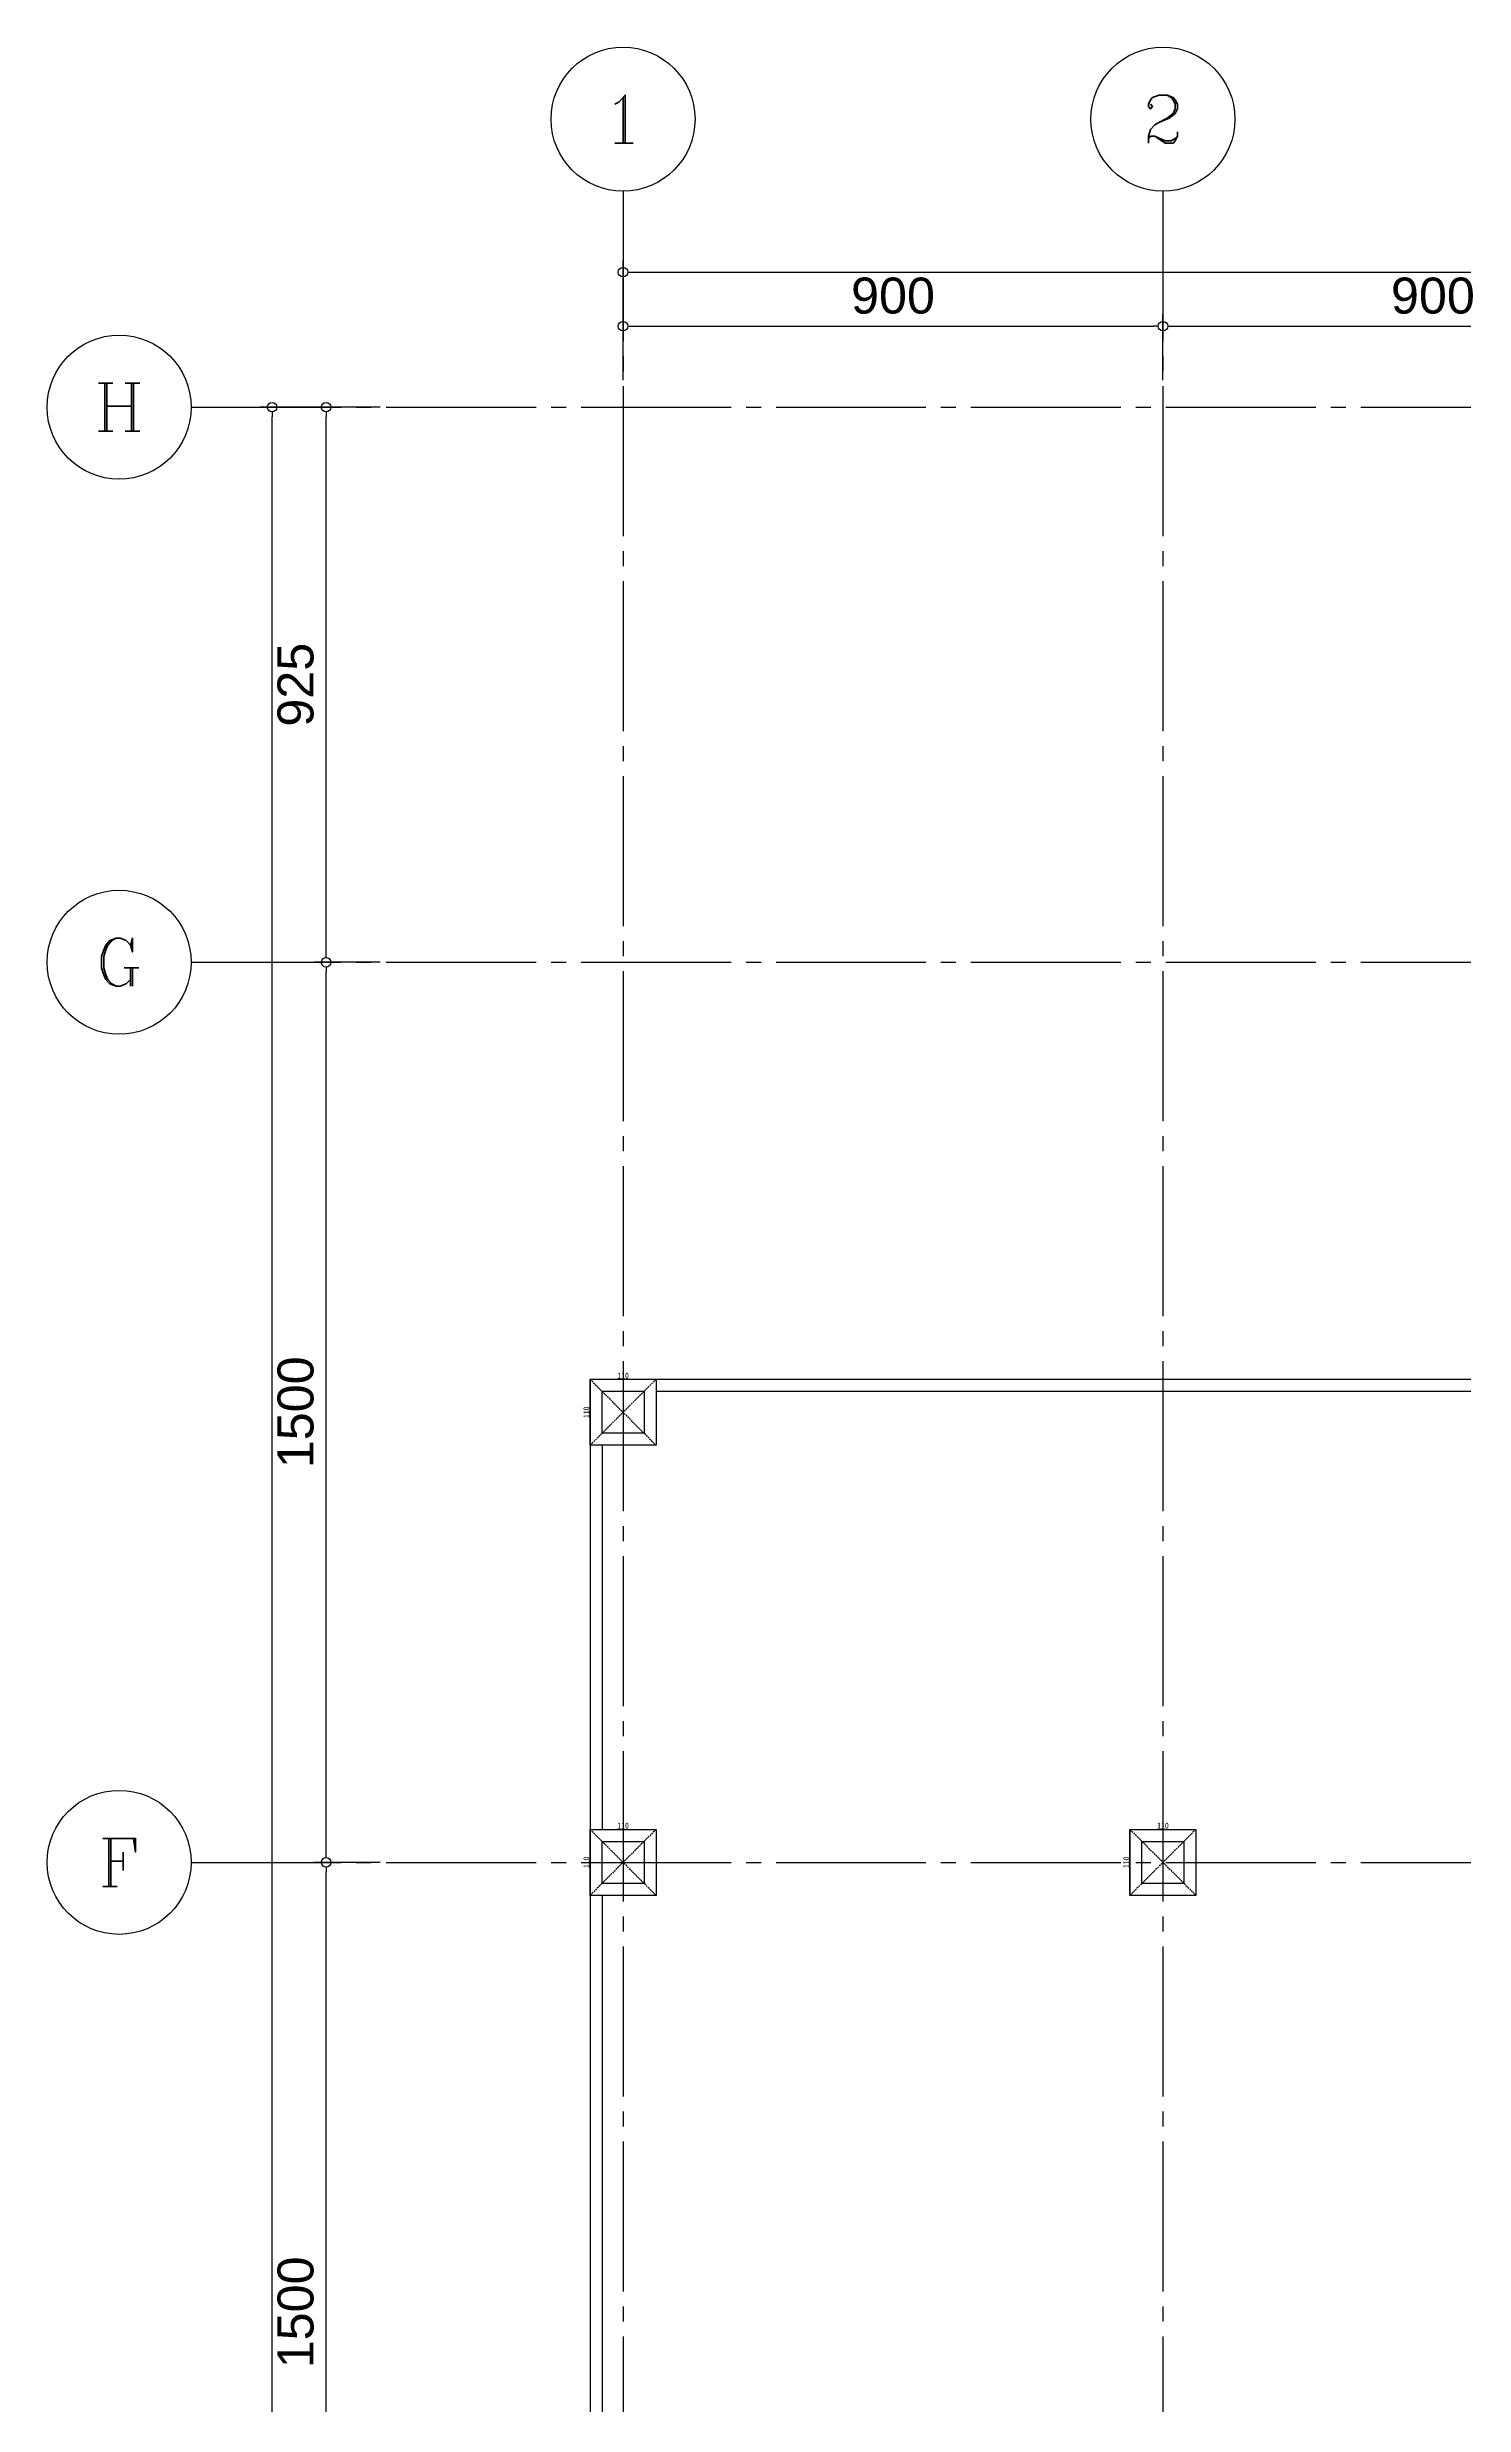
# Model space of a CAD drawing. Extents: x -3080 to 28500, y -1326 to 31609.
# Drawn here: x -960 to 1402, y 6596 to 10525 of the extents above; entities that cross this region are included whole.
import ezdxf
from ezdxf.enums import TextEntityAlignment as Align

# ---------------------------------------------------------------- set-up
doc = ezdxf.new("R2010")
doc.units = 0
doc.header["$LTSCALE"] = 100
doc.linetypes.add('X-S-FAB-L05$0$COL-CEN-LIN', pattern=[3.25, 2.5, -0.25, 0.25, -0.25])
doc.linetypes.add('X-S-FAB-L05$0$HIDDEN', pattern=[0.4, 0.3, -0.1])
for name, color, linetype in [('0-xref', 8, 'Continuous'), ('X-S-FAB-L05$0$0-MC', 8, 'Continuous'), ('X-S-FAB-L05$0$0-NC', 8, 'Continuous'), ('X-S-FAB-L05$0$BEAM', 8, 'Continuous'), ('X-S-FAB-L05$0$BLOCK', 8, 'Continuous'), ('X-S-FAB-L05$0$CCL', 8, 'X-S-FAB-L05$0$COL-CEN-LIN'), ('X-S-FAB-L05$0$COL', 8, 'Continuous'), ('X-S-FAB-L05$0$COL-S', 8, 'Continuous'), ('X-S-FAB-L05$0$WALL-RC', 8, 'Continuous')]:
    doc.layers.add(name, color=color, linetype=linetype)
doc.layers.add('X-S-FAB-L05$0$A-BLOCK', color=8, linetype='Continuous', plot=False)
doc.layers.add('X-S-FAB-L05$0$DIM', color=8, linetype='Continuous', plot=False)
doc.styles.add('X-S-FAB-L05$0$COL-NUM', font='romanc')
doc.styles.add('X-S-FAB-L05$0$DIM', font='', dxfattribs={"width": 0.8})
doc.styles.add('X-S-FAB-L05$0$Gen-Text', font='arial.ttf', dxfattribs={"height": 2.5})
doc.styles.get('X-S-FAB-L05$0$DIM').set_extended_font_data('MingLiU')
doc.dimstyles.new('X-S-FAB-L05$0$CIRL', dxfattribs={"dimtxt": 50, "dimasz": 25, "dimexe": 16, "dimexo": 0, "dimgap": 6, "dimtad": 1, "dimdsep": 46, "dimtxsty": 'X-S-FAB-L05$0$DIM', "dimblk": 'X-S-FAB-L05$0$_DotBlank', "dimcen": 10, "dimdle": 16, "dimclrd": 256, "dimclre": 256, "dimclrt": 6, "dimadec": 0, "dimazin": 0, "dimtfac": 1, "dimtix": 1, "dimtmove": 2, "dimatfit": 3, "dimldrblk": 'X-S-FAB-L05$0$ARROW', "dimfxl": 1, "dimtolj": 1, "dimtzin": 0, "dimarcsym": 0})
doc.dimstyles.new('X-S-FAB-L05$0$JJP_005_defpoint', dxfattribs={"dimtxt": 20, "dimasz": 0.5, "dimexe": 0.5, "dimexo": 0.5, "dimgap": 0.5, "dimtad": 1, "dimdsep": 46, "dimtxsty": 'X-S-FAB-L05$0$DIM', "dimblk": 'X-S-FAB-L05$0$_None', "dimcen": 10, "dimclrd": 256, "dimclre": 256, "dimclrt": 256, "dimadec": 0, "dimazin": 0, "dimtfac": 1, "dimtix": 1, "dimtmove": 2, "dimatfit": 3, "dimldrblk": 'X-S-FAB-L05$0$_None', "dimfxl": 0.5, "dimtolj": 1, "dimtzin": 0, "dimarcsym": 0})

# ---------------------------------------------------------------- blocks, each defined once
blk = doc.blocks.new('X-S-FAB-L05$0$cn-y')
at = {"layer": 'X-S-FAB-L05$0$0-MC'}
blk.add_circle((-50, 0), 50, dxfattribs=at)
at = {"layer": 'X-S-FAB-L05$0$0-NC', "style": 'X-S-FAB-L05$0$COL-NUM'}
blk.add_attdef('GRID-Y', text='', height=50, dxfattribs=at).set_placement((-50, 0), align=Align.MIDDLE_CENTER)
blk = doc.blocks.new('X-S-FAB-L05$0$_DotBlank')
at = {"color": 0, "linetype": 'ByBlock', "lineweight": -2}
blk.add_line((-0.5, 0), (-1, 0), dxfattribs=at)
blk.add_circle((0, 0), 0.5, dxfattribs=at)
blk = doc.blocks.new('*D68')
at = {"layer": 'DefPoints', "color": 0, "transparency": 16777216}
for p in [(0, 10870), (-26160, 10780), (0, 10780)]:
    blk.add_point(p, dxfattribs=at)
at = {"layer": 'X-S-FAB-L05$0$DIM', "lineweight": -2, "transparency": 16777216}
for p, q in [((-26160, 10780), (-26160, 10890)), ((0, 10780), (0, 10890)), ((-26144, 10870), (-16, 10870))]:
    blk.add_line(p, q, dxfattribs=at)
at = {"layer": 'X-S-FAB-L05$0$DIM', "lineweight": -2, "transparency": 16777216, "xscale": 16, "yscale": 16, "zscale": 16, "rotation": 180}
blk.add_blockref('X-S-FAB-L05$0$_DotBlank', (-26160, 10870), dxfattribs=at)
at = {"layer": 'X-S-FAB-L05$0$DIM', "lineweight": -2, "transparency": 16777216, "xscale": 16, "yscale": 16, "zscale": 16}
blk.add_blockref('X-S-FAB-L05$0$_DotBlank', (0, 10870), dxfattribs=at)
at = {"layer": 'X-S-FAB-L05$0$DIM', "color": 6, "transparency": 16777216, "insert": (-13080, 10920.6), "char_height": 2.5, "attachment_point": 5, "style": 'X-S-FAB-L05$0$Gen-Text'}
blk.add_mtext('\\A1;{\\H24x;26160}', dxfattribs=at)
blk = doc.blocks.new('X-S-FAB-L05$0$ARROW')
at = {"color": 3}
blk.add_solid([(0, 0), (-2.4, -0.4), (-2.4, 0.4)], dxfattribs=at)
blk = doc.blocks.new('*D69')
at = {"layer": 'DefPoints', "color": 0, "transparency": 16777216}
for p in [(-25260, 10780), (-26160, 10690), (-25260, 10690)]:
    blk.add_point(p, dxfattribs=at)
at = {"layer": 'X-S-FAB-L05$0$DIM', "lineweight": -2, "transparency": 16777216}
for p, q in [((-26160, 10690), (-26160, 10800)), ((-26144, 10780), (-25276, 10780)), ((-25260, 10690), (-25260, 10800))]:
    blk.add_line(p, q, dxfattribs=at)
at = {"layer": 'X-S-FAB-L05$0$DIM', "lineweight": -2, "transparency": 16777216, "xscale": 16, "yscale": 16, "zscale": 16, "rotation": 180}
blk.add_blockref('X-S-FAB-L05$0$_DotBlank', (-26160, 10780), dxfattribs=at)
at = {"layer": 'X-S-FAB-L05$0$DIM', "lineweight": -2, "transparency": 16777216, "xscale": 16, "yscale": 16, "zscale": 16}
blk.add_blockref('X-S-FAB-L05$0$_DotBlank', (-25260, 10780), dxfattribs=at)
at = {"layer": 'X-S-FAB-L05$0$DIM', "color": 6, "transparency": 16777216, "insert": (-25710, 10830.6), "char_height": 2.5, "attachment_point": 5, "style": 'X-S-FAB-L05$0$Gen-Text'}
blk.add_mtext('\\A1;{\\H24x;900}', dxfattribs=at)
blk = doc.blocks.new('*D70')
at = {"layer": 'DefPoints', "color": 0, "transparency": 16777216}
for p in [(-24360, 10780), (-25260, 10690), (-24360, 10690)]:
    blk.add_point(p, dxfattribs=at)
at = {"layer": 'X-S-FAB-L05$0$DIM', "lineweight": -2, "transparency": 16777216}
for p, q in [((-25260, 10690), (-25260, 10800)), ((-25244, 10780), (-24376, 10780)), ((-24360, 10690), (-24360, 10800))]:
    blk.add_line(p, q, dxfattribs=at)
at = {"layer": 'X-S-FAB-L05$0$DIM', "lineweight": -2, "transparency": 16777216, "xscale": 16, "yscale": 16, "zscale": 16, "rotation": 180}
blk.add_blockref('X-S-FAB-L05$0$_DotBlank', (-25260, 10780), dxfattribs=at)
at = {"layer": 'X-S-FAB-L05$0$DIM', "lineweight": -2, "transparency": 16777216, "xscale": 16, "yscale": 16, "zscale": 16}
blk.add_blockref('X-S-FAB-L05$0$_DotBlank', (-24360, 10780), dxfattribs=at)
at = {"layer": 'X-S-FAB-L05$0$DIM', "color": 6, "transparency": 16777216, "insert": (-24810, 10830.6), "char_height": 2.5, "attachment_point": 5, "style": 'X-S-FAB-L05$0$Gen-Text'}
blk.add_mtext('\\A1;{\\H24x;900}', dxfattribs=at)
blk = doc.blocks.new('*D99')
at = {"layer": 'DefPoints', "color": 0, "transparency": 16777216}
for p in [(-26745, 10645), (-26655, 10645), (-26655, 720)]:
    blk.add_point(p, dxfattribs=at)
at = {"layer": 'X-S-FAB-L05$0$DIM', "lineweight": -2, "transparency": 16777216}
for p, q in [((-26655, 10645), (-26765, 10645)), ((-26745, 736), (-26745, 10629)), ((-26655, 720), (-26765, 720))]:
    blk.add_line(p, q, dxfattribs=at)
at = {"layer": 'X-S-FAB-L05$0$DIM', "lineweight": -2, "transparency": 16777216, "xscale": 16, "yscale": 16, "zscale": 16}
for p, rotation in [((-26745, 10645), 90), ((-26745, 720), 270)]:
    blk.add_blockref('X-S-FAB-L05$0$_DotBlank', p, dxfattribs=dict(at, rotation=rotation))
at = {"layer": 'X-S-FAB-L05$0$DIM', "color": 6, "transparency": 16777216, "insert": (-26795.6, 5682.5), "char_height": 2.5, "attachment_point": 5, "rotation": 90, "style": 'X-S-FAB-L05$0$Gen-Text'}
blk.add_mtext('\\A1;{\\H24x;9925}', dxfattribs=at)
blk = doc.blocks.new('*D104')
at = {"layer": 'DefPoints', "color": 0, "transparency": 16777216}
for p in [(-26655, 8220), (-26565, 8220), (-26565, 6720)]:
    blk.add_point(p, dxfattribs=at)
at = {"layer": 'X-S-FAB-L05$0$DIM', "lineweight": -2, "transparency": 16777216}
for p, q in [((-26565, 8220), (-26675, 8220)), ((-26655, 6736), (-26655, 8204)), ((-26565, 6720), (-26675, 6720))]:
    blk.add_line(p, q, dxfattribs=at)
at = {"layer": 'X-S-FAB-L05$0$DIM', "lineweight": -2, "transparency": 16777216, "xscale": 16, "yscale": 16, "zscale": 16}
for p, rotation in [((-26655, 8220), 90), ((-26655, 6720), 270)]:
    blk.add_blockref('X-S-FAB-L05$0$_DotBlank', p, dxfattribs=dict(at, rotation=rotation))
at = {"layer": 'X-S-FAB-L05$0$DIM', "color": 6, "transparency": 16777216, "insert": (-26705.6, 7470), "char_height": 2.5, "attachment_point": 5, "rotation": 90, "style": 'X-S-FAB-L05$0$Gen-Text'}
blk.add_mtext('\\A1;{\\H24x;1500}', dxfattribs=at)
blk = doc.blocks.new('*D105')
at = {"layer": 'DefPoints', "color": 0, "transparency": 16777216}
for p in [(-26655, 9720), (-26565, 9720), (-26565, 8220)]:
    blk.add_point(p, dxfattribs=at)
at = {"layer": 'X-S-FAB-L05$0$DIM', "lineweight": -2, "transparency": 16777216}
for p, q in [((-26565, 9720), (-26675, 9720)), ((-26655, 8236), (-26655, 9704)), ((-26565, 8220), (-26675, 8220))]:
    blk.add_line(p, q, dxfattribs=at)
at = {"layer": 'X-S-FAB-L05$0$DIM', "lineweight": -2, "transparency": 16777216, "xscale": 16, "yscale": 16, "zscale": 16}
for p, rotation in [((-26655, 9720), 90), ((-26655, 8220), 270)]:
    blk.add_blockref('X-S-FAB-L05$0$_DotBlank', p, dxfattribs=dict(at, rotation=rotation))
at = {"layer": 'X-S-FAB-L05$0$DIM', "color": 6, "transparency": 16777216, "insert": (-26705.6, 8970), "char_height": 2.5, "attachment_point": 5, "rotation": 90, "style": 'X-S-FAB-L05$0$Gen-Text'}
blk.add_mtext('\\A1;{\\H24x;1500}', dxfattribs=at)
blk = doc.blocks.new('*D106')
at = {"layer": 'DefPoints', "color": 0, "transparency": 16777216}
for p in [(-26655, 10645), (-26565, 10645), (-26565, 9720)]:
    blk.add_point(p, dxfattribs=at)
at = {"layer": 'X-S-FAB-L05$0$DIM', "lineweight": -2, "transparency": 16777216}
for p, q in [((-26565, 10645), (-26675, 10645)), ((-26655, 9736), (-26655, 10629)), ((-26565, 9720), (-26675, 9720))]:
    blk.add_line(p, q, dxfattribs=at)
at = {"layer": 'X-S-FAB-L05$0$DIM', "lineweight": -2, "transparency": 16777216, "xscale": 16, "yscale": 16, "zscale": 16}
for p, rotation in [((-26655, 10645), 90), ((-26655, 9720), 270)]:
    blk.add_blockref('X-S-FAB-L05$0$_DotBlank', p, dxfattribs=dict(at, rotation=rotation))
at = {"layer": 'X-S-FAB-L05$0$DIM', "color": 6, "transparency": 16777216, "insert": (-26705.6, 10182.5), "char_height": 2.5, "attachment_point": 5, "rotation": 90, "style": 'X-S-FAB-L05$0$Gen-Text'}
blk.add_mtext('\\A1;{\\H24x;925}', dxfattribs=at)
blk = doc.blocks.new('*D174')
at = {"layer": 'DefPoints', "lineweight": -2, "transparency": 16777216}
blk.add_line((0, 0), (110, 0), dxfattribs=at)
at = {"layer": 'DefPoints', "color": 0, "transparency": 16777216}
for p in [(0, 0), (110, 0), (110, 0)]:
    blk.add_point(p, dxfattribs=at)
at = {"layer": 'DefPoints', "transparency": 16777216, "insert": (55, 6.1), "char_height": 10, "attachment_point": 5, "style": 'X-S-FAB-L05$0$DIM'}
blk.add_mtext('\\A1;110', dxfattribs=at)
blk = doc.blocks.new('X-S-FAB-L05$0$_None')
blk = doc.blocks.new('*D175')
at = {"layer": 'DefPoints', "lineweight": -2, "transparency": 16777216}
blk.add_line((0, 0), (0, -110), dxfattribs=at)
at = {"layer": 'DefPoints', "color": 0, "transparency": 16777216}
for p in [(0, 0), (0, -110), (0, -110)]:
    blk.add_point(p, dxfattribs=at)
at = {"layer": 'DefPoints', "transparency": 16777216, "insert": (-6.1, -55), "char_height": 10, "attachment_point": 5, "rotation": 90, "style": 'X-S-FAB-L05$0$DIM'}
blk.add_mtext('\\A1;110', dxfattribs=at)
blk = doc.blocks.new('*U59')
at = {"layer": 'DefPoints', "linetype": 'X-S-FAB-L05$0$HIDDEN', "ltscale": 0.1}
for p, q in [((110, 0), (0, -110)), ((0, 0), (110, -110))]:
    blk.add_line(p, q, dxfattribs=at)
at = {"layer": 'X-S-FAB-L05$0$COL', "ltscale": 0.1}
blk.add_lwpolyline([(0, 0), (110, 0), (110, -110), (0, -110)], close=True, dxfattribs=at)
at = {"layer": 'DefPoints'}
dim = blk.add_linear_dim(base=(0, -110), p1=(0, 0), p2=(0, -110), angle=90, dimstyle='X-S-FAB-L05$0$JJP_005_defpoint', override={"dimtxt": 10}, dxfattribs=at)
dim.commit()
dim.dimension.update_dxf_attribs({"geometry": '*D175', "text_midpoint": (-6.067, -55)})
dim = blk.add_linear_dim(base=(110, 0), p1=(0, 0), p2=(110, 0), dimstyle='X-S-FAB-L05$0$JJP_005_defpoint', override={"dimtxt": 10}, dxfattribs=at)
dim.commit()
dim.dimension.update_dxf_attribs({"geometry": '*D174', "text_midpoint": (55, 6.067)})
blk = doc.blocks.new('X-S-FAB-L05$0$FAB2-L05')
at = {"layer": 'X-S-FAB-L05$0$CCL'}
for p, q in [((-26160, 11005), (-26160, 0)), ((-25260, 11005), (-25260, 0)), ((-26880, 10645), (1210, 10645)), ((-26880, 9720), (1210, 9720)), ((-26880, 8220), (1210, 8220))]:
    blk.add_line(p, q, dxfattribs=at)
at = {"layer": 'X-S-FAB-L05$0$COL-S'}
for points in [[(-26195, 9005), (-26125, 9005), (-26125, 8935), (-26195, 8935)], [(-26195, 8255), (-26125, 8255), (-26125, 8185), (-26195, 8185)], [(-25295, 8255), (-25225, 8255), (-25225, 8185), (-25295, 8185)]]:
    blk.add_lwpolyline(points, close=True, dxfattribs=at)
at = {"layer": 'X-S-FAB-L05$0$A-BLOCK'}
ref = blk.add_blockref('X-S-FAB-L05$0$cn-y', (-26040, 11125), dxfattribs=dict(at, xscale=2.399999999999997, yscale=2.399999999999997, zscale=2.399999999999997))
ref.add_attrib('GRID-Y', '1', dxfattribs={"layer": 'X-S-FAB-L05$0$0-NC', "height": 80, "style": 'X-S-FAB-L05$0$COL-NUM'}).set_placement((-26160, 11125), align=Align.MIDDLE_CENTER)
ref = blk.add_blockref('X-S-FAB-L05$0$cn-y', (-25140, 11125), dxfattribs=dict(at, xscale=2.399999999999997, yscale=2.399999999999997, zscale=2.399999999999997))
ref.add_attrib('GRID-Y', '2', dxfattribs={"layer": 'X-S-FAB-L05$0$0-NC', "height": 80, "style": 'X-S-FAB-L05$0$COL-NUM'}).set_placement((-25260, 11125), align=Align.MIDDLE_CENTER)
ref = blk.add_blockref('X-S-FAB-L05$0$cn-y', (-26880, 10645), dxfattribs=dict(at, xscale=2.399999999999997, yscale=2.399999999999997, zscale=2.399999999999997))
ref.add_attrib('GRID-Y', 'H', dxfattribs={"layer": 'X-S-FAB-L05$0$0-NC', "height": 80, "style": 'X-S-FAB-L05$0$COL-NUM'}).set_placement((-27000, 10645), align=Align.MIDDLE_CENTER)
ref = blk.add_blockref('X-S-FAB-L05$0$cn-y', (-26880, 9720), dxfattribs=dict(at, xscale=2.399999999999997, yscale=2.399999999999997, zscale=2.399999999999997))
ref.add_attrib('GRID-Y', 'G', dxfattribs={"layer": 'X-S-FAB-L05$0$0-NC', "height": 80, "style": 'X-S-FAB-L05$0$COL-NUM'}).set_placement((-27000, 9720), align=Align.MIDDLE_CENTER)
ref = blk.add_blockref('X-S-FAB-L05$0$cn-y', (-26880, 8220), dxfattribs=dict(at, xscale=2.399999999999997, yscale=2.399999999999997, zscale=2.399999999999997))
ref.add_attrib('GRID-Y', 'F', dxfattribs={"layer": 'X-S-FAB-L05$0$0-NC', "height": 80, "style": 'X-S-FAB-L05$0$COL-NUM'}).set_placement((-27000, 8220), align=Align.MIDDLE_CENTER)
at = {"layer": 'X-S-FAB-L05$0$BEAM'}
for p in [(-26215, 9025), (-26215, 8275), (-25315, 8275)]:
    blk.add_blockref('*U59', p, dxfattribs=at)
at = {"layer": 'X-S-FAB-L05$0$DIM'}
for base, p1, p2, picture, middle in [((0, 10870), (-26160, 10780), (0, 10780), '*D68', (-13080, 10920.634)), ((-25260, 10780), (-26160, 10690), (-25260, 10690), '*D69', (-25710, 10830.634)), ((-24360, 10780), (-25260, 10690), (-24360, 10690), '*D70', (-24810, 10830.634))]:
    dim = blk.add_linear_dim(base=base, p1=p1, p2=p2, text='{\\H24x;<>}', dimstyle='X-S-FAB-L05$0$CIRL', override={"dimtxt": 60, "dimasz": 16, "dimexe": 20, "dimgap": 20, "dimtxsty": 'X-S-FAB-L05$0$Gen-Text'}, dxfattribs=at)
    dim.commit()
    dim.dimension.update_dxf_attribs({"geometry": picture, "text_midpoint": middle})
for base, p1, p2, picture, middle in [((-26745, 10645), (-26655, 720), (-26655, 10645), '*D99', (-26795.634, 5682.5)), ((-26655, 10645), (-26565, 9720), (-26565, 10645), '*D106', (-26705.634, 10182.5)), ((-26655, 9720), (-26565, 8220), (-26565, 9720), '*D105', (-26705.634, 8970)), ((-26655, 8220), (-26565, 6720), (-26565, 8220), '*D104', (-26705.634, 7470))]:
    dim = blk.add_linear_dim(base=base, p1=p1, p2=p2, angle=90, text='{\\H24x;<>}', dimstyle='X-S-FAB-L05$0$CIRL', override={"dimtxt": 60, "dimasz": 16, "dimexe": 20, "dimgap": 20, "dimtxsty": 'X-S-FAB-L05$0$Gen-Text'}, dxfattribs=at)
    dim.commit()
    dim.dimension.update_dxf_attribs({"geometry": picture, "text_midpoint": middle})
blk = doc.blocks.new('X-S-FAB-L05')
at = {"layer": 'X-S-FAB-L05$0$COL-S'}
for points in [[(-35, 8285), (35, 8285), (35, 8215), (-35, 8215)], [(-35, 7535), (35, 7535), (35, 7465), (-35, 7465)], [(865, 7535), (935, 7535), (935, 7465), (865, 7465)]]:
    blk.add_lwpolyline(points, close=True, dxfattribs=at)
at = {"layer": 'X-S-FAB-L05$0$WALL-RC'}
for p, q in [((55, 8305), (1745, 8305)), ((55, 8285), (1745, 8285)), ((-55, 8195), (-55, 7555)), ((-35, 8195), (-35, 7555)), ((-55, 7445), (-55, 6055)), ((-35, 7445), (-35, 6055))]:
    blk.add_line(p, q, dxfattribs=at)
at = {"layer": 'X-S-FAB-L05$0$BEAM'}
for p in [(-55, 8305), (-55, 7555), (845, 7555)]:
    blk.add_blockref('*U59', p, dxfattribs=at)
at = {"layer": 'X-S-FAB-L05$0$BLOCK'}
blk.add_blockref('X-S-FAB-L05$0$FAB2-L05', (26160, -720), dxfattribs=at)

msp = doc.modelspace()

# ---------------------------------------------------------------- block references
at = {"layer": '0-xref'}
msp.add_blockref('X-S-FAB-L05', (0, 0), dxfattribs=at)

doc.saveas('drawing.dxf')
